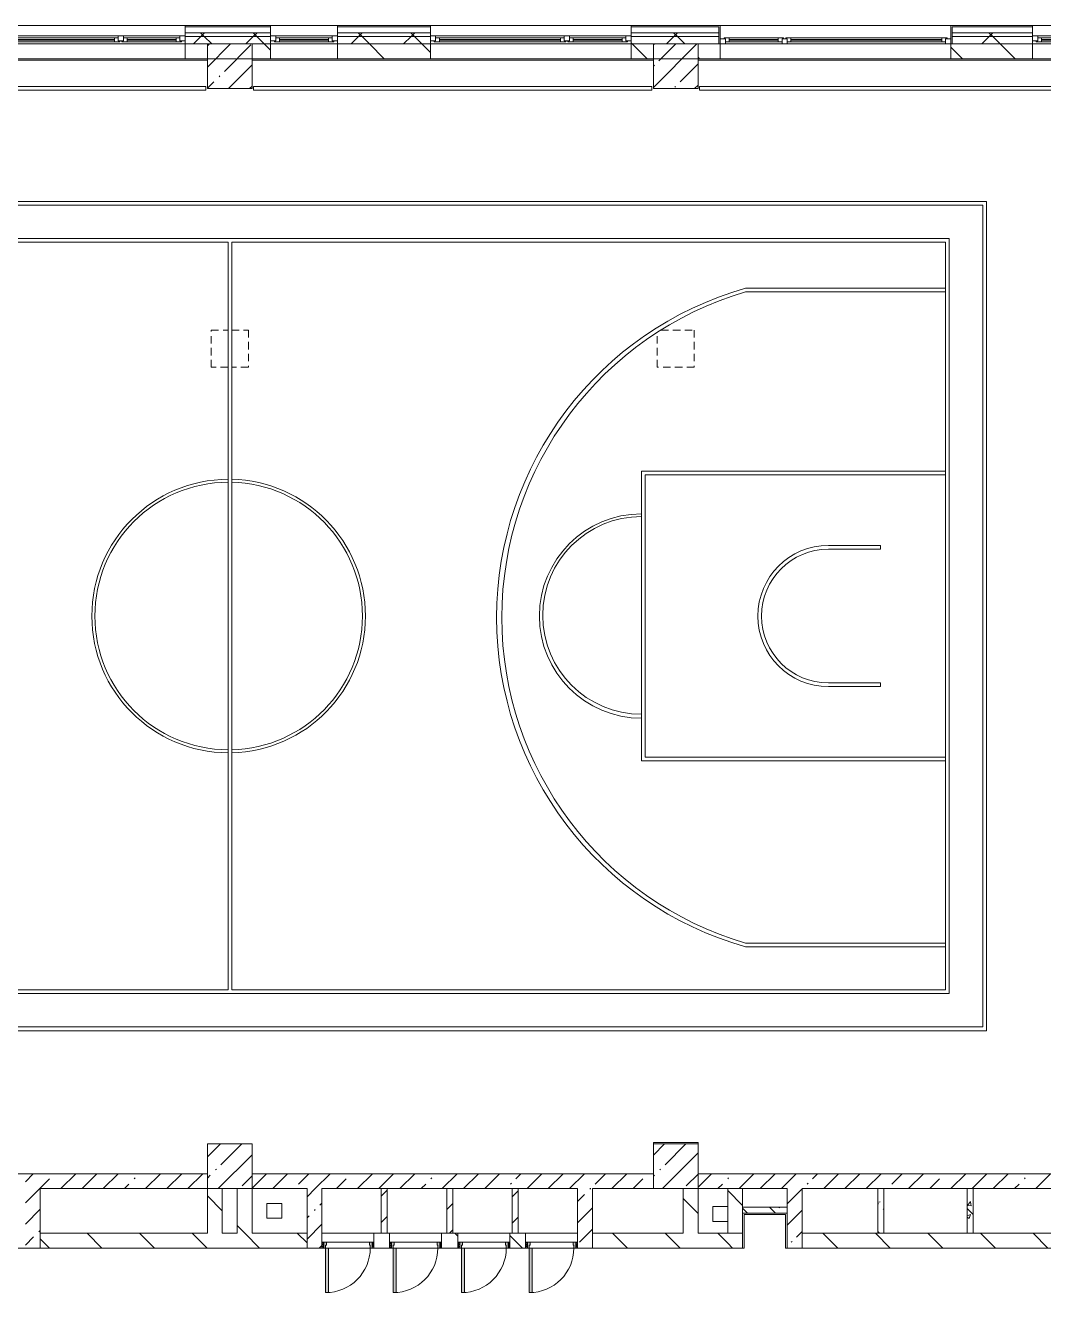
# Model space of a CAD drawing. Header units: millimetres. Extents: x 81566 to 292854, y -8553 to 29000.
# Drawn here: x 217554 to 231254, y 10300 to 27350 of the extents above; entities that cross this region are included whole.
import ezdxf

# ---------------------------------------------------------------- set-up
doc = ezdxf.new("R2010")
doc.units = ezdxf.units.MM
doc.linetypes.add('200_ШТРИХ__ш1_п0_6_', pattern=[160, 100, -60])
for name, color, linetype, lineweight in [('A-DETL-MBND-1', 7, '200_ШТРИХ__ш1_п0_6_', 9), ('A-GLAZ-3', 7, 'Continuous', 5), ('A-WALL', 7, 'Continuous', 9), ('A-WALL-4', 7, 'Continuous', 5), ('I-WALL-4', 7, 'Continuous', 5), ('S-COLS-1', 7, 'Continuous', 5)]:
    doc.layers.add(name, color=color, linetype=linetype, lineweight=lineweight)
for name, color, linetype, lineweight, true_color in [('A-DOOR-4', 7, 'Continuous', 5, 0xaaaaaa), ('A-DOOR-5', 7, 'Continuous', 5, 0xe2e2e2), ('A-DOOR-FRAM-4', 7, 'Continuous', 5, 0xe2e2e2), ('A-DOOR-FRAM-5', 7, 'Continuous', 5, 0xaaaaaa), ('A-FLOR-1', 7, 'Continuous', 5, 0xaaaaaa), ('I-WALL-5', 7, 'Continuous', 5, 0x787878)]:
    doc.layers.add(name, color=color, linetype=linetype, lineweight=lineweight, true_color=true_color)
pattern_1 = [(135, (165843.6, 0), (-353.5534, -353.5534), [])]
pattern_2 = [(45, (165843.6, 0), (-285.1231, 285.1231), []), (45, (166128.7, 0), (-285.1231, 285.1231), [504.031, -100.806, 16.764, -84.042])]
pattern_3 = [(45, (165843.6, 0), (-353.5534, 353.5534), []), (135, (165843.6, 0), (-353.5534, -353.5534), [])]
pattern_4 = [(135, (165843.6, 0), (-377.1708, -377.1708), [533.4, -88.9, 17.78, -88.9]), (135, (165843.6, 376.94), (-377.1708, -377.1708), []), (50, (165843.6, 0), (637.6445, -55.7866), [66.675, -733.425]), (355, (165843.6, 0), (-123.3494, 668.699), [53.34, -586.74]), (100.451, (165896.7, -4.65), (514.299, 612.908), [56.665, -623.315]), (46.184, (165843.6, 177.8), (948.776, -147.15), [100.012, -1100.137]), (96.636, (165922.65, 165.5), (830.909, 865.997), [84.998, -934.973]), (351.184, (165843.6, 177.8), (830.918, 865.988), [80.01, -880.11]), (21, (165932.5, 133.35), (530.6506, -357.9283), [66.675, -733.425]), (326, (165932.5, 133.35), (216.308, 644.6585), [53.34, -586.74]), (71.451, (165976.7, 103.5), (746.9596, 286.7243), [56.665, -623.315]), (37.5, (165843.58, 0), (10.8105, 295.9426), [16.764, -562.864, 16.764, -578.866, -588.962]), (37.5, (165843.58, 0), (10.8105, 295.9426), [-1175.258, 16.764, -572.198]), (7.5, (165843.58, 0), (233.8692, 350.6318), [16.764, -322.834, 16.764, -549.529, -224.472]), (7.5, (165843.58, 0), (233.8692, 350.6318), [-905.891, 16.764, -207.708]), (327.5, (165645.34, 0), (474.5678, -20.0513), [16.764, -205.486, 16.764, -676.656, -920.115]), (327.5, (165645.34, 0), (474.5678, -20.0513), [-915.67, 16.764, -903.351]), (317.5, (165556.44, 0), (518.4522, 88.9934), [16.764, -272.161, 16.764, -443.738, -653.415]), (317.5, (165556.44, 0), (518.4522, 88.9934), [-749.427, 16.764, -636.651])]
pattern_5 = [(45, (165843.58, 0), (-176.7767, 176.7767), [])]
pattern_6 = [(135, (1951.41, 164.685), (-14.14214, -14.14214), []), (225, (1951.41, 164.685), (14.14214, -14.14214), [])]
pattern_7 = [(45, (-171.384, 164.685), (-14.1421, 14.1421), []), (135, (-171.384, 164.685), (-14.1421, -14.1421), [])]

# ---------------------------------------------------------------- blocks, each defined once
blk = doc.blocks.new('BSC_Колонна _Прямоугольная - 600х600-23205375-2_2_3_птичка')
at = {"layer": 'S-COLS-1'}
h = blk.add_hatch(dxfattribs=at)
h.set_pattern_fill('FP_103', color=256, style=0, pattern_type=2)
h.set_pattern_definition([(45, (-54460, -12000), (-285.123, 285.123), []), (45, (-54174.88, -12000), (-285.123, 285.123), [504.031, -100.806, 16.764, -84.042])])
h.paths.add_polyline_path([(-192, -300), (300, -300), (300, 300), (-300, 298), (-300, -300)])
for p, q in [((300, 300), (-300, 300)), ((-300, 300), (-300, -300)), ((300, -300), (300, 300)), ((-300, -300), (300, -300))]:
    blk.add_line(p, q, dxfattribs=at)
blk = doc.blocks.new('BSC_Колонна _Прямоугольная - 600х600-V325-2_2_3_птичка')
at = {"layer": 'S-COLS-1'}
h = blk.add_hatch(dxfattribs=at)
h.set_pattern_fill('FP_116', color=256, style=0, pattern_type=2)
h.set_pattern_definition([(45, (-60460, -12000), (-285.1231, 285.1231), []), (45, (-60174.88, -12000), (-285.1231, 285.1231), [504.031, -100.806, 16.764, -84.042])])
h.paths.add_polyline_path([(300, -300), (300, 300), (-300, 300), (-300, -300), (208, -300)])
for p, q in [((300, 300), (-300, 300)), ((-300, 300), (-300, -300)), ((300, -300), (300, 300)), ((-300, -300), (300, -300))]:
    blk.add_line(p, q, dxfattribs=at)
blk = doc.blocks.new('120_Окно_СКБ_2Ст - 120_Окно_СКБ_2Ст 2700х2500 _мал створка справа_ 2-23206922-2_2_3_птичка')
at = {"layer": 'A-GLAZ-3'}
for p, q in [((-1350, -75), (-1350, -5)), ((-1350, -5), (-1280, -5)), ((1350, -5), (-1350, -5)), ((-1280, -75), (-1350, -75)), ((-1350, -75), (-1300, -75)), ((-1280, -75), (-1300, -75)), ((-1300, -75), (-1300, -85)), ((-1300, -85), (470, -85)), ((470, -85), (-1300, -85)), ((-1280, -5), (-1280, -75)), ((450, -35), (-1280, -35)), ((-1280, -35), (-1280, -75)), ((-1230, -85), (-1230, -35)), ((-1230, -55), (400, -55)), ((400, -65), (-1230, -65)), ((400, -85), (400, -35)), ((450, -75), (450, -5)), ((450, -5), (520, -5)), ((450, -75), (450, -35)), ((520, -75), (450, -75)), ((470, -75), (450, -75)), ((470, -75), (500, -75)), ((470, -85), (470, -75)), ((520, -75), (500, -75)), ((500, -75), (500, -85)), ((500, -85), (1300, -85)), ((1300, -85), (500, -85)), ((520, -5), (520, -75)), ((1280, -35), (520, -35)), ((520, -35), (520, -75)), ((570, -85), (570, -35)), ((570, -55), (1230, -55)), ((1230, -65), (570, -65)), ((1230, -85), (1230, -35)), ((1280, -75), (1280, -5)), ((1280, -5), (1350, -5)), ((1280, -75), (1280, -35)), ((1350, -75), (1280, -75)), ((1300, -75), (1280, -75)), ((1300, -75), (1350, -75)), ((1300, -85), (1300, -75)), ((1350, -5), (1350, -75))]:
    blk.add_line(p, q, dxfattribs=at)
blk = doc.blocks.new('120_Окно_СКБ_2Ст - 120_Окно_СКБ_2Ст 3100х2500 _мал_створка слева_ 2-19089248-2_2_3_птичка')
at = {"layer": 'A-GLAZ-3'}
for p, q in [((-1550, -75), (-1550, -5)), ((-1550, -5), (-1480, -5)), ((1550, -5), (-1550, -5)), ((-1480, -75), (-1550, -75)), ((-1550, -75), (-1500, -75)), ((-1480, -75), (-1500, -75)), ((-1500, -75), (-1500, -85)), ((-1500, -85), (670, -85)), ((670, -85), (-1500, -85)), ((-1480, -5), (-1480, -75)), ((650, -35), (-1480, -35)), ((-1480, -35), (-1480, -75)), ((-1430, -85), (-1430, -35)), ((-1430, -55), (600, -55)), ((600, -65), (-1430, -65)), ((600, -85), (600, -35)), ((650, -75), (650, -5)), ((650, -5), (720, -5)), ((650, -75), (650, -35)), ((720, -75), (650, -75)), ((670, -75), (650, -75)), ((670, -75), (700, -75)), ((670, -85), (670, -75)), ((720, -75), (700, -75)), ((700, -75), (700, -85)), ((700, -85), (1500, -85)), ((1500, -85), (700, -85)), ((720, -5), (720, -75)), ((1480, -35), (720, -35)), ((720, -35), (720, -75)), ((770, -85), (770, -35)), ((770, -55), (1430, -55)), ((1430, -65), (770, -65)), ((1430, -85), (1430, -35)), ((1480, -75), (1480, -5)), ((1480, -5), (1550, -5)), ((1480, -75), (1480, -35)), ((1550, -75), (1480, -75)), ((1500, -75), (1480, -75)), ((1500, -75), (1550, -75)), ((1500, -85), (1500, -75)), ((1550, -5), (1550, -75))]:
    blk.add_line(p, q, dxfattribs=at)
blk = doc.blocks.new('120_Окно_СКБ_2Ст - 120_Окно_СКБ_2Ст 3100х2500 _мал_створка слева_-22274797-2_2_3_птичка')
at = {"layer": 'A-GLAZ-3'}
for p, q in [((-1550, 45), (-1550, 115)), ((-1550, 115), (-1480, 115)), ((1550, 115), (-1550, 115)), ((-1480, 45), (-1550, 45)), ((-1550, 45), (-1500, 45)), ((-1480, 45), (-1500, 45)), ((-1500, 45), (-1500, 35)), ((-1500, 35), (670, 35)), ((670, 35), (-1500, 35)), ((-1480, 115), (-1480, 45)), ((650, 85), (-1480, 85)), ((-1480, 85), (-1480, 45)), ((-1430, 35), (-1430, 85)), ((-1430, 65), (600, 65)), ((600, 55), (-1430, 55)), ((600, 35), (600, 85)), ((650, 45), (650, 115)), ((650, 115), (720, 115)), ((650, 45), (650, 85)), ((720, 45), (650, 45)), ((670, 45), (650, 45)), ((670, 45), (700, 45)), ((670, 35), (670, 45)), ((720, 45), (700, 45)), ((700, 45), (700, 35)), ((700, 35), (1500, 35)), ((1500, 35), (700, 35)), ((720, 115), (720, 45)), ((1480, 85), (720, 85)), ((720, 85), (720, 45)), ((770, 35), (770, 85)), ((770, 65), (1430, 65)), ((1430, 55), (770, 55)), ((1430, 35), (1430, 85)), ((1480, 45), (1480, 115)), ((1480, 115), (1550, 115)), ((1480, 45), (1480, 85)), ((1550, 45), (1480, 45)), ((1500, 45), (1480, 45)), ((1500, 45), (1550, 45)), ((1500, 35), (1500, 45)), ((1550, 115), (1550, 45))]:
    blk.add_line(p, q, dxfattribs=at)
blk = doc.blocks.new('BSC_Колонна _Прямоугольная - 500х500-33455413-2_2_3_птичка')
at = {"layer": 'A-DETL-MBND-1'}
for p, q in [((-250, 250), (-23, 250)), ((-250, -250), (-250, 250)), ((27, 250), (250, 250)), ((250, 250), (250, -250)), ((-23, -250), (-250, -250)), ((250, -250), (27, -250))]:
    blk.add_line(p, q, dxfattribs=at)
blk = doc.blocks.new('120_Окно_СКБ_1Ст - 120_Окно_СКБ_1Ст 900х2500_h_-19906774-2_2_3_птичка')
at = {"layer": 'A-GLAZ-3'}
for p, q in [((-450, -75), (-450, -5)), ((-450, -5), (-380, -5)), ((450, -5), (-450, -5)), ((-380, -75), (-450, -75)), ((-450, -75), (-400, -75)), ((-380, -75), (-400, -75)), ((-400, -75), (-400, -85)), ((-400, -85), (400, -85)), ((400, -85), (-400, -85)), ((-380, -5), (-380, -75)), ((380, -35), (-380, -35)), ((-380, -35), (-380, -75)), ((-330, -85), (-330, -35)), ((-330, -55), (330, -55)), ((330, -65), (-330, -65)), ((330, -85), (330, -35)), ((380, -75), (380, -5)), ((380, -5), (450, -5)), ((380, -75), (380, -35)), ((450, -75), (380, -75)), ((400, -75), (380, -75)), ((400, -75), (450, -75)), ((400, -85), (400, -75)), ((450, -5), (450, -75))]:
    blk.add_line(p, q, dxfattribs=at)
blk = doc.blocks.new('110_Дверь_СКБ_1Ст - д-18 700x2100h_Технический шкаф ЭОМ и СС-V380-2_2_3_птичка')
at = {"layer": 'A-DOOR-4'}
h = blk.add_hatch(dxfattribs=at)
h.set_pattern_fill('FP_26', color=256, style=0, pattern_type=2)
h.set_pattern_definition(pattern_6)
h.paths.add_polyline_path([(362.5, 100), (337.5, 100), (337.5, 20), (362.5, 20), (362.5, 27.9)])
at = {"layer": 'A-DOOR-5'}
h = blk.add_hatch(color=256, dxfattribs=at)
h.paths.add_polyline_path([(337.5, 100), (312.5, 100), (312.5, 60), (302.5, 60), (302.5, 20), (337.5, 20), (337.5, 27.9)])
h.paths.add_polyline_path([(-312.5, 100), (-312.5, 20), (-277.5, 20), (-277.5, 60), (-287.5, 60), (-287.5, 100), (-297.5, 100)])
at = {"layer": 'A-DOOR-FRAM-4'}
blk.add_hatch(color=256, dxfattribs=at).paths.add_polyline_path([(272.5, 700), (272.5, 100), (312.5, 100), (312.5, 700)])
at = {"layer": 'A-DOOR-FRAM-5'}
h = blk.add_hatch(dxfattribs=at)
h.set_pattern_fill('FP_27', color=256, style=0, pattern_type=2)
h.set_pattern_definition(pattern_7)
h.paths.add_polyline_path([(-312.5, 100), (-337.5, 100), (-337.5, 20), (-312.5, 20), (-312.5, 27.9)])
at = {"layer": 'A-DOOR-4'}
for p, q in [((312.5, 700), (272.5, 700)), ((272.5, 700), (272.5, 100)), ((312.5, 100), (312.5, 700)), ((272.5, 100), (312.5, 100))]:
    blk.add_line(p, q, dxfattribs=at)
blk.add_arc((312.5, 100), 600, 90, 180, dxfattribs=at)
at = {"layer": 'A-DOOR-FRAM-5'}
for p, q in [((-312.5, 100), (-337.5, 100)), ((-337.5, 100), (-337.5, 20)), ((-337.5, 20), (-312.5, 20)), ((-287.5, 100), (-312.5, 100)), ((-312.5, 100), (-312.5, 20)), ((-312.5, 20), (-312.5, 100)), ((-312.5, 20), (-277.5, 20)), ((-287.5, 60), (-287.5, 100)), ((-287.5, 100), (272.5, 100)), ((-277.5, 60), (-287.5, 60)), ((-277.5, 20), (-277.5, 60)), ((302.5, 20), (-277.5, 20)), ((312.5, 60), (302.5, 60)), ((302.5, 60), (302.5, 20)), ((302.5, 20), (337.5, 20)), ((312.5, 100), (312.5, 60)), ((337.5, 100), (312.5, 100)), ((337.5, 20), (337.5, 100)), ((362.5, 100), (337.5, 100)), ((337.5, 100), (337.5, 20)), ((337.5, 20), (362.5, 20)), ((362.5, 20), (362.5, 100))]:
    blk.add_line(p, q, dxfattribs=at)
blk = doc.blocks.new('110_Дверь_СКБ_1Ст - д-18 700x2100h_Технический шкаф ЭОМ и СС-V381-2_2_3_птичка')
at = {"layer": 'A-DOOR-4'}
h = blk.add_hatch(dxfattribs=at)
h.set_pattern_fill('FP_26', color=256, style=0, pattern_type=2)
h.set_pattern_definition(pattern_6)
h.paths.add_polyline_path([(337.5, 100), (337.5, 20), (362.5, 20), (362.5, 100)])
at = {"layer": 'A-DOOR-5'}
h = blk.add_hatch(color=256, dxfattribs=at)
h.paths.add_polyline_path([(-297.5, 100), (-312.5, 100), (-312.5, 20), (-277.5, 20), (-277.5, 60), (-287.5, 60), (-287.5, 100)])
h.paths.add_polyline_path([(337.5, 100), (312.5, 100), (312.5, 60), (302.5, 60), (302.5, 20), (337.5, 20), (337.5, 27.9)])
at = {"layer": 'A-DOOR-FRAM-4'}
blk.add_hatch(color=256, dxfattribs=at).paths.add_polyline_path([(280.9, 700), (272.5, 700), (272.5, 100), (312.5, 100), (312.5, 700)])
at = {"layer": 'A-DOOR-FRAM-5'}
h = blk.add_hatch(dxfattribs=at)
h.set_pattern_fill('FP_27', color=256, style=0, pattern_type=2)
h.set_pattern_definition(pattern_7)
h.paths.add_polyline_path([(-337.5, 100), (-337.5, 20), (-312.5, 20), (-312.5, 100)])
at = {"layer": 'A-DOOR-4'}
for p, q in [((312.5, 700), (272.5, 700)), ((272.5, 700), (272.5, 100)), ((312.5, 100), (312.5, 700)), ((272.5, 100), (312.5, 100))]:
    blk.add_line(p, q, dxfattribs=at)
blk.add_arc((312.5, 100), 600, 90, 180, dxfattribs=at)
at = {"layer": 'A-DOOR-FRAM-5'}
for p, q in [((-312.5, 100), (-337.5, 100)), ((-337.5, 100), (-337.5, 20)), ((-337.5, 20), (-312.5, 20)), ((-287.5, 100), (-312.5, 100)), ((-312.5, 100), (-312.5, 20)), ((-312.5, 20), (-312.5, 100)), ((-312.5, 20), (-277.5, 20)), ((-287.5, 60), (-287.5, 100)), ((-287.5, 100), (272.5, 100)), ((-277.5, 60), (-287.5, 60)), ((-277.5, 20), (-277.5, 60)), ((302.5, 20), (-277.5, 20)), ((312.5, 60), (302.5, 60)), ((302.5, 60), (302.5, 20)), ((302.5, 20), (337.5, 20)), ((312.5, 100), (312.5, 60)), ((337.5, 100), (312.5, 100)), ((337.5, 20), (337.5, 100)), ((362.5, 100), (337.5, 100)), ((337.5, 100), (337.5, 20)), ((337.5, 20), (362.5, 20)), ((362.5, 20), (362.5, 100))]:
    blk.add_line(p, q, dxfattribs=at)
blk = doc.blocks.new('BSC_Колонна _Прямоугольная - 500х500-V392-2_2_3_птичка')
at = {"layer": 'A-DETL-MBND-1'}
for p, q in [((-250, -250), (-250, 216)), ((-198, 250), (250, 250)), ((250, 250), (250, -250)), ((250, -250), (-250, -250))]:
    blk.add_line(p, q, dxfattribs=at)

msp = doc.modelspace()

# ---------------------------------------------------------------- hatches: boundary and pattern name
at = {"layer": 'A-WALL-4'}
h = msp.add_hatch(dxfattribs=at)
h.set_pattern_fill('FP_101', color=256, style=0, pattern_type=2)
h.set_pattern_definition(pattern_3)
h.paths.add_polyline_path([(242183.6, 27200), (243693.6, 27200), (243693.6, 27250), (242183.6, 27250), (242183.6, 27210)])
h.paths.add_polyline_path([(250543.6, 27200), (250703.6, 27200), (250703.6, 27250), (246193.6, 27250), (246193.6, 27200), (250091.4, 27200)])
h.paths.add_polyline_path([(233683.4, 27200), (233803.6, 27200), (233803.6, 27250), (232003.6, 27250), (232003.6, 27200), (232771.8, 27200)])
h.paths.add_polyline_path([(230308.4, 27200), (231103.6, 27200), (231103.6, 27250), (230023.6, 27250), (230023.6, 27200), (230037.2, 27200)])
h.paths.add_polyline_path([(234703.6, 27200), (240083.6, 27200), (240083.6, 27250), (234703.6, 27250)])
h.paths.add_polyline_path([(216603.8, 27200), (216603.8, 27250), (215503.9, 27250), (215503.9, 27200), (216363.8, 27200)])
h.paths.add_polyline_path([(226598.8, 27200), (226883.6, 27200), (226883.6, 27250), (225703.6, 27250), (225703.6, 27200), (226390.9, 27200)])
h.paths.add_polyline_path([(219703.8, 27200), (220853.5, 27200), (220853.5, 27250), (219703.8, 27250), (219703.8, 27210)])
h.paths.add_polyline_path([(222848.6, 27200), (223003.6, 27200), (223003.6, 27250), (221753.5, 27250), (221753.5, 27200), (222744.7, 27200)])
h.paths.add_polyline_path([(214603.9, 27200), (214603.6, 27250), (213350.6, 27250), (213350.6, 27200), (214603.6, 27200)])
h.paths.add_polyline_path([(207903.6, 27200), (210250.6, 27200), (210250.6, 27250), (207853.6, 27250), (207853.6, 27200)])
h = msp.add_hatch(dxfattribs=at)
h.set_pattern_fill('FP_101', color=256, style=0, pattern_type=2)
h.set_pattern_definition(pattern_3)
h.paths.add_polyline_path([(207903.6, 27100), (210250.6, 27100), (210250.6, 27200), (207903.6, 27200)])
h.paths.add_polyline_path([(221753.5, 27100), (223003.6, 27100), (223003.6, 27200), (221753.5, 27200)])
h.paths.add_polyline_path([(250543.6, 27100), (250703.6, 27100), (250703.6, 27200), (246193.6, 27200), (246193.6, 27100), (250091.4, 27100)])
h.paths.add_polyline_path([(220010, 27100), (220853.5, 27100), (220853.5, 27200), (219703.8, 27200), (219703.8, 27100), (220003.6, 27100)])
h.paths.add_polyline_path([(225703.6, 27100), (226883.6, 27100), (226883.6, 27200), (225703.6, 27200), (225703.6, 27140)])
h.paths.add_polyline_path([(243093.6, 27100), (243693.6, 27100), (243693.6, 27200), (242183.6, 27200), (242183.6, 27100), (242799, 27100)])
h.paths.add_polyline_path([(216363.8, 27100), (216603.8, 27100), (216603.8, 27200), (215503.9, 27200), (215503.9, 27100), (216208.4, 27100)])
h.paths.add_polyline_path([(239152.8, 27100), (240083.6, 27100), (240083.6, 27200), (234703.6, 27200), (234703.6, 27100), (236653.6, 27100)])
h.paths.add_polyline_path([(213350.6, 27100), (214603.9, 27100), (214603.6, 27200), (213350.6, 27200), (213350.6, 27140)])
h.paths.add_polyline_path([(233683.4, 27100), (233803.6, 27100), (233803.6, 27200), (232003.6, 27200), (232003.6, 27100), (232771.8, 27100)])
h.paths.add_polyline_path([(230023.6, 27100), (231103.6, 27100), (231103.6, 27200), (230023.6, 27200), (230023.6, 27170)])
at = {"layer": 'I-WALL-4'}
h = msp.add_hatch(dxfattribs=at)
h.set_pattern_fill('FP_99', color=256, style=0, pattern_type=2)
h.set_pattern_definition(pattern_1)
h.paths.add_polyline_path([(216603.8, 26900), (216603.8, 27100), (216208.4, 27100), (216208.4, 26900)])
h.paths.add_polyline_path([(220853.5, 26900), (220853.5, 27100), (220603.6, 27100), (220603.6, 26900), (220826.8, 26900)])
h.paths.add_polyline_path([(220003.6, 26900), (220003.6, 27100), (219703.8, 27100), (219703.8, 26900)])
h.paths.add_polyline_path([(223003.6, 26900), (223003.6, 27100), (221753.5, 27100), (221753.5, 26900), (222848.6, 26900)])
h.paths.add_polyline_path([(225703.6, 26900), (226003.6, 26900), (226003.6, 27100), (225703.6, 27100), (225703.6, 26900.9)])
h.paths.add_polyline_path([(226603.6, 26900), (226903.6, 26900), (226903.6, 27100), (226603.6, 27100), (226603.6, 26948.7)])
h.paths.add_polyline_path([(230037.2, 26900), (231103.6, 26900), (231103.6, 27100), (230003.6, 27100), (230003.6, 26900)])
h.paths.add_polyline_path([(249944.3, 26900), (250043.6, 26900), (250043.6, 27100), (246993.6, 27100), (246993.6, 26900), (249916.1, 26900)])
h.paths.add_polyline_path([(232603.6, 26900), (233803.6, 26900), (233803.6, 27100), (232603.6, 27100), (232603.6, 26948.7)])
h.paths.add_polyline_path([(246493.6, 26900), (246493.6, 27100), (246193.6, 27100), (246193.6, 26900), (246445.2, 26900)])
h.paths.add_polyline_path([(235506.5, 26900), (236153.6, 26900), (236153.6, 27100), (234703.6, 27100), (234703.6, 26900)])
h.paths.add_polyline_path([(236653.6, 26900), (239383.6, 26900), (239383.6, 27100), (236653.6, 27100), (236653.6, 26948.7)])
h.paths.add_polyline_path([(239883.6, 26900), (240083.6, 26900), (240083.6, 27100), (239883.6, 27100), (239883.6, 26948.7)])
h.paths.add_polyline_path([(243433.6, 26900), (243693.6, 26900), (243693.6, 27100), (243093.6, 27100), (243093.6, 26900)])
h.paths.add_polyline_path([(242183.6, 26900), (242593.6, 26900), (242593.6, 27100), (242183.6, 27100), (242183.6, 26938.3)])
h = msp.add_hatch(dxfattribs=at)
h.set_pattern_fill('FP_99', color=256, style=0, pattern_type=2)
h.set_pattern_definition(pattern_1)
h.paths.add_polyline_path([(213304.3, 11700), (214003.6, 11700), (214003.6, 11900), (212529.3, 11900), (212529.3, 11700), (213104.3, 11700)])
h.paths.add_polyline_path([(209982.9, 11700), (211079.3, 11700), (211079.3, 11900), (208603.6, 11900), (208603.6, 11700)])
h.paths.add_polyline_path([(217275.4, 11700), (217553.6, 11700), (217553.6, 11900), (214603.6, 11900), (214603.6, 11700), (215452.2, 11700)])
h = msp.add_hatch(dxfattribs=at)
h.set_pattern_fill('FP_97', color=256, style=0, pattern_type=2)
h.set_pattern_definition(pattern_2)
h.paths.add_polyline_path([(217553.6, 10900), (217753.6, 10900), (217753.6, 11900), (217553.6, 11900), (217553.6, 11100)])
h = msp.add_hatch(dxfattribs=at)
h.set_pattern_fill('FP_97', color=256, style=0, pattern_type=2)
h.set_pattern_definition(pattern_2)
h.paths.add_polyline_path([(219098.5, 11700), (220003.6, 11700), (220003.6, 11900), (217753.6, 11900), (217753.6, 11700), (218186.9, 11700)])
h = msp.add_hatch(dxfattribs=at)
h.set_pattern_fill('FP_97', color=256, style=0, pattern_type=2)
h.set_pattern_definition(pattern_2)
h.paths.add_polyline_path([(226803.6, 11700), (232003.6, 11700), (232003.6, 11900), (226603.6, 11900), (226603.6, 11700), (226741.3, 11700)])
h.paths.add_polyline_path([(220603.6, 11700), (226003.6, 11700), (226003.6, 11900), (220603.6, 11900)])
h = msp.add_hatch(dxfattribs=at)
h.set_pattern_fill('FP_99', color=256, style=0, pattern_type=2)
h.set_pattern_definition(pattern_1)
h.paths.add_polyline_path([(220203.6, 11100), (220203.6, 11700), (220003.6, 11700), (220003.6, 11100)])
h = msp.add_hatch(dxfattribs=at)
h.set_pattern_fill('FP_99', color=256, style=0, pattern_type=2)
h.set_pattern_definition(pattern_1)
h.paths.add_polyline_path([(220519.5, 11100), (220603.6, 11100), (220603.6, 11700), (220403.6, 11700), (220403.6, 11100)])
h = msp.add_hatch(dxfattribs=at)
h.set_pattern_fill('FP_97', color=256, style=0, pattern_type=2)
h.set_pattern_definition(pattern_2)
h.paths.add_polyline_path([(221496.2, 10900), (221543.6, 10900), (221543.6, 11700), (221343.6, 11700), (221343.6, 10900), (221369.7, 10900)])
h = msp.add_hatch(dxfattribs=at)
h.set_pattern_fill('FP_102', color=256, style=0, pattern_type=2)
h.set_pattern_definition(pattern_5)
h.paths.add_polyline_path([(222342.8, 11100), (222422.8, 11100), (222422.8, 11700), (222342.8, 11700), (222342.8, 11290.1)])
h = msp.add_hatch(dxfattribs=at)
h.set_pattern_fill('FP_102', color=256, style=0, pattern_type=2)
h.set_pattern_definition(pattern_5)
h.paths.add_polyline_path([(223222.8, 11100), (223302.8, 11100), (223302.8, 11700), (223222.8, 11700), (223222.8, 11283.5)])
h = msp.add_hatch(dxfattribs=at)
h.set_pattern_fill('FP_102', color=256, style=0, pattern_type=2)
h.set_pattern_definition(pattern_5)
h.paths.add_polyline_path([(224112, 11100), (224182.8, 11100), (224182.8, 11700), (224102.8, 11700), (224102.8, 11100)])
h = msp.add_hatch(dxfattribs=at)
h.set_pattern_fill('FP_97', color=256, style=0, pattern_type=2)
h.set_pattern_definition(pattern_2)
h.paths.add_polyline_path([(225183.6, 10900), (225183.6, 11700), (224983.6, 11700), (224983.6, 10900)])
h = msp.add_hatch(dxfattribs=at)
h.set_pattern_fill('FP_99', color=256, style=0, pattern_type=2)
h.set_pattern_definition(pattern_1)
h.paths.add_polyline_path([(226603.6, 11100), (226603.6, 11700), (226403.6, 11700), (226403.6, 11100)])
h = msp.add_hatch(dxfattribs=at)
h.set_pattern_fill('FP_99', color=256, style=0, pattern_type=2)
h.set_pattern_definition(pattern_1)
h.paths.add_polyline_path([(227063.4, 11100), (227203.6, 11100), (227203.6, 11700), (227003.6, 11700), (227003.6, 11100)])
h = msp.add_hatch(dxfattribs=at)
h.set_pattern_fill('FP_97', color=256, style=0, pattern_type=2)
h.set_pattern_definition(pattern_2)
h.paths.add_polyline_path([(228003.6, 10900), (228003.6, 11700), (227803.6, 11700), (227803.6, 10900)])
h = msp.add_hatch(dxfattribs=at)
h.set_pattern_fill('FP_99', color=256, style=0, pattern_type=2)
h.set_pattern_definition(pattern_1)
h.paths.add_polyline_path([(227003.6, 10900), (227003.6, 11100), (225183.6, 11100), (225183.6, 10900), (226946, 10900)])
h.paths.add_polyline_path([(224073.6, 10900), (224283.6, 10900), (224283.6, 11100), (224073.6, 11100), (224073.6, 10972.1)])
h.paths.add_polyline_path([(223373.6, 10900), (223373.6, 11100), (223153.6, 11100), (223153.6, 10900)])
h.paths.add_polyline_path([(221343.6, 10900), (221343.6, 11100), (217753.6, 11100), (217753.6, 10900), (221176.8, 10900)])
h.paths.add_polyline_path([(217553.6, 10900), (217553.6, 11100), (213104.3, 11100), (213104.3, 10900), (217275.4, 10900)])
h.paths.add_polyline_path([(222243.6, 10900), (222453.6, 10900), (222453.6, 11100), (222243.6, 11100), (222243.6, 10972.1)])
h = msp.add_hatch(dxfattribs=at)
h.set_pattern_fill('FP_99', color=256, style=0, pattern_type=2)
h.set_pattern_definition(pattern_1)
h.paths.add_polyline_path([(227203.6, 10900), (227203.6, 11100), (227003.6, 11100), (227003.6, 10900), (227139.6, 10900)])
h = msp.add_hatch(dxfattribs=at)
h.set_pattern_fill('FP_99', color=256, style=0, pattern_type=2)
h.set_pattern_definition(pattern_1)
h.paths.add_polyline_path([(232003.6, 10900), (232403.6, 10900), (232403.6, 11100), (228003.6, 11100), (228003.6, 10900), (231860.3, 10900)])
at = {"layer": 'I-WALL-5'}
h = msp.add_hatch(dxfattribs=at)
h.set_pattern_fill('FP_105', color=256, style=0, pattern_type=2)
h.set_pattern_definition(pattern_4)
h.paths.add_polyline_path([(229103.6, 11100), (229103.6, 11700), (229023.6, 11700), (229023.6, 11100)])
h = msp.add_hatch(dxfattribs=at)
h.set_pattern_fill('FP_105', color=256, style=0, pattern_type=2)
h.set_pattern_definition(pattern_4)
h.paths.add_polyline_path([(230303.6, 11100), (230303.6, 11700), (230223.6, 11700), (230223.6, 11100)])
h = msp.add_hatch(dxfattribs=at)
h.set_pattern_fill('FP_105', color=256, style=0, pattern_type=2)
h.set_pattern_definition(pattern_4)
h.paths.add_polyline_path([(227803.6, 11370), (227803.6, 11450), (227203.6, 11450), (227203.6, 11370), (227782.6, 11370)])
at = {"layer": 'S-COLS-1'}
h = msp.add_hatch(dxfattribs=at)
h.set_pattern_fill('FP_97', color=256, style=0, pattern_type=2)
h.set_pattern_definition(pattern_2)
h.paths.add_polyline_path([(220003.6, 26500), (220603.6, 26500), (220603.6, 27100), (220003.6, 27100), (220003.6, 26880)])
h = msp.add_hatch(dxfattribs=at)
h.set_pattern_fill('FP_97', color=256, style=0, pattern_type=2)
h.set_pattern_definition(pattern_2)
h.paths.add_polyline_path([(226603.6, 26500), (226603.6, 27100), (226003.6, 27100), (226003.6, 26500), (226390.9, 26500)])

# ---------------------------------------------------------------- linework, layer by layer
at = {"layer": 'A-FLOR-1'}
for p, q in [((230483.6, 24981.3), (210127.2, 24981.3)), ((210177.2, 24931.3), (230433.6, 24931.3)), ((230433.6, 24931.3), (230433.6, 13874.4)), ((230483.6, 13824.4), (230483.6, 24981.3)), ((229983.6, 24481.3), (210627.2, 24481.3)), ((210677.2, 24431.3), (220280.4, 24431.3)), ((220280.4, 24431.3), (220280.4, 14374.4)), ((220330.4, 14374.4), (220330.4, 24431.3)), ((220330.4, 24431.3), (229933.6, 24431.3)), ((229933.6, 24431.3), (229933.6, 14374.4)), ((229983.6, 14324.4), (229983.6, 24481.3)), ((229933.6, 23812.8), (227243.9, 23812.8)), ((227243.9, 23762.8), (229933.6, 23762.8)), ((225843.9, 21352.8), (225843.9, 17452.8)), ((229933.6, 21352.8), (225843.9, 21352.8)), ((225893.9, 17502.8), (225893.9, 21302.8)), ((225893.9, 21302.8), (229933.6, 21302.8)), ((229058.6, 20352.8), (228358.6, 20352.8)), ((228358.6, 20302.8), (229058.6, 20302.8)), ((229058.6, 20302.8), (229058.6, 20352.8)), ((229058.6, 18502.8), (228358.6, 18502.8)), ((228358.6, 18452.8), (229058.6, 18452.8)), ((229058.6, 18452.8), (229058.6, 18502.8)), ((225843.9, 17452.8), (229933.6, 17452.8)), ((229933.6, 17502.8), (225893.9, 17502.8)), ((229933.6, 15002.8), (227243.9, 15002.8)), ((227243.9, 14952.8), (229933.6, 14952.8)), ((210627.2, 14324.4), (229983.6, 14324.4)), ((220280.4, 14374.4), (210677.2, 14374.4)), ((229933.6, 14374.4), (220330.4, 14374.4)), ((210127.2, 13824.4), (230483.6, 13824.4)), ((230433.6, 13874.4), (210177.2, 13874.4)), ((226003.6, 12300), (226003.6, 12320)), ((226003.6, 12320), (226603.6, 12320)), ((226603.6, 12320), (226603.6, 12300)), ((220803.6, 11500), (221003.6, 11500)), ((220803.6, 11300), (220803.6, 11500)), ((221003.6, 11500), (221003.6, 11300)), ((226803.6, 11457), (227003.6, 11457)), ((226803.6, 11257), (226803.6, 11457)), ((221003.6, 11300), (220803.6, 11300)), ((227003.6, 11257), (226803.6, 11257)), ((227782.6, 11350), (227223.6, 11350)), ((227223.6, 11350), (227223.6, 10900)), ((227782.6, 10900), (227782.6, 11350)), ((227223.6, 10900), (227203.6, 10900)), ((227803.6, 10900), (227782.6, 10900))]:
    msp.add_line(p, q, dxfattribs=at)
for centre, radius, start, end in [((228498.6, 19382.8), 4604.2, 105.81331, 254.18669), ((228528.1, 19382.8), 4564.4, 106.34112, 253.65888), ((220288.7, 19403.3), 1840, 90.26005, 180), ((220288.7, 19403.3), 1800, 90.26583, 180), ((220288.7, 19403.3), 1840, 0, 88.70133), ((220288.7, 19403.3), 1800, 0, 88.67247), ((225843.9, 19402.8), 1375, 90, 270), ((225843.9, 19411.7), 1330, 90, 270), ((228358.6, 19402.8), 950, 90, 270), ((228358.6, 19402.8), 900, 90, 270), ((220288.7, 19403.3), 1840, 180, 269.73995), ((220288.7, 19403.3), 1800, 180, 269.73417), ((220288.7, 19403.3), 1800, 271.32753, 360), ((220288.7, 19403.3), 1840, 271.29867, 360)]:
    msp.add_arc(centre, radius, start, end, dxfattribs=at)
at = {"layer": 'A-WALL'}
for p, q in [((220853.5, 27330), (219703.8, 27330)), ((223003.6, 27330), (221753.5, 27330)), ((226883.6, 27330), (225703.6, 27330)), ((226883.6, 27100), (226883.6, 27330)), ((230023.6, 27330), (230023.6, 27100)), ((231103.6, 27330), (230023.6, 27330)), ((220853.5, 27250), (219703.8, 27250)), ((220853.5, 27200), (219703.8, 27200)), ((223003.6, 27250), (221753.5, 27250)), ((223003.6, 27200), (221753.5, 27200)), ((226883.6, 27250), (225703.6, 27250)), ((226883.6, 27200), (225703.6, 27200)), ((231103.6, 27250), (230023.6, 27250)), ((231103.6, 27200), (230023.6, 27200)), ((220853.5, 27100), (219703.8, 27100)), ((223003.6, 27100), (221753.5, 27100)), ((226903.6, 27100), (225703.6, 27100)), ((231103.6, 27100), (230003.6, 27100)), ((222422.8, 11700), (222342.8, 11700)), ((223302.8, 11700), (223222.8, 11700)), ((224182.8, 11700), (224102.8, 11700)), ((227203.6, 11700), (227003.6, 11700)), ((229103.6, 11700), (229023.6, 11700)), ((230303.6, 11700), (230223.6, 11700)), ((227203.6, 11370), (227203.6, 11450)), ((227803.6, 11370), (227803.6, 11450)), ((217753.6, 10900), (217753.6, 11100)), ((221343.6, 10900), (221343.6, 11100)), ((222342.8, 11100), (222422.8, 11100)), ((223222.8, 11100), (223302.8, 11100)), ((224102.8, 11100), (224182.8, 11100)), ((225183.6, 10900), (225183.6, 11100)), ((228003.6, 10900), (228003.6, 11100)), ((229023.6, 11100), (229103.6, 11100)), ((230223.6, 11100), (230303.6, 11100))]:
    msp.add_line(p, q, dxfattribs=at)
at = {"layer": 'A-WALL-4'}
for p, q in [((207753.6, 27350), (221753.5, 27350)), ((219703.8, 27350), (219703.8, 27100)), ((220853.5, 27100), (220853.5, 27350)), ((221753.5, 27350), (221753.5, 27100)), ((259153.6, 27350), (221753.5, 27350)), ((223003.6, 27100), (223003.6, 27350)), ((225703.6, 27350), (225703.6, 27100)), ((226903.6, 27100), (226903.6, 27350)), ((230003.6, 27350), (230003.6, 27100)), ((231103.6, 27100), (231103.6, 27350))]:
    msp.add_line(p, q, dxfattribs=at)
at = {"layer": 'I-WALL-4'}
for p, q in [((216603.8, 27100), (219703.8, 27100)), ((219703.8, 27100), (219703.8, 26900)), ((220853.5, 26900), (220853.5, 27100)), ((220853.5, 27100), (221753.5, 27100)), ((221753.5, 27100), (221753.5, 26900)), ((223003.6, 26900), (223003.6, 27100)), ((223003.6, 27100), (225703.6, 27100)), ((225703.6, 27100), (225703.6, 26900)), ((226903.6, 26900), (226903.6, 27100)), ((226903.6, 27100), (230003.6, 27100)), ((230003.6, 27100), (230003.6, 26900)), ((231103.6, 26900), (231103.6, 27100)), ((231103.6, 27100), (231983.6, 27100)), ((220003.6, 26880), (214603.6, 26880)), ((232003.6, 26900), (216208.4, 26900)), ((226003.6, 26880), (220603.6, 26880)), ((231983.6, 26880), (226603.6, 26880)), ((214624.9, 26529), (219982.6, 26529)), ((219982.6, 26479), (214624.9, 26479)), ((219982.6, 26479), (219982.6, 26529)), ((220623.6, 26529), (225983.6, 26529)), ((220623.6, 26529), (220623.6, 26479)), ((225983.6, 26479), (220623.6, 26479)), ((225983.6, 26479), (225983.6, 26529)), ((226624.6, 26529), (232003.6, 26529)), ((226624.6, 26529), (226624.6, 26479)), ((232004.1, 26479), (226624.6, 26479)), ((220003.6, 11900), (214603.6, 11900)), ((226003.6, 11900), (220603.6, 11900)), ((232003.6, 11900), (226603.6, 11900)), ((217753.6, 11100), (217753.6, 11700)), ((217753.6, 11700), (220003.6, 11700)), ((220003.6, 11700), (220003.6, 11100)), ((220203.6, 11100), (220203.6, 11700)), ((220403.6, 11700), (220403.6, 11100)), ((220603.6, 11100), (220603.6, 11700)), ((220603.6, 11700), (221343.6, 11700)), ((221343.6, 11700), (221343.6, 11100)), ((221543.6, 10980), (221543.6, 11700)), ((221543.6, 11700), (222342.8, 11700)), ((222342.8, 11700), (222342.8, 11100)), ((222422.8, 11100), (222422.8, 11700)), ((222422.8, 11700), (223222.8, 11700)), ((223222.8, 11700), (223222.8, 11100)), ((223302.8, 11100), (223302.8, 11700)), ((223302.8, 11700), (224102.8, 11700)), ((224102.8, 11700), (224102.8, 11100)), ((224182.8, 11100), (224182.8, 11700)), ((224182.8, 11700), (224983.6, 11700)), ((224983.6, 11700), (224983.6, 10980)), ((225183.6, 11100), (225183.6, 11700)), ((225183.6, 11700), (226003.6, 11700)), ((226403.6, 11700), (226403.6, 11100)), ((226603.6, 11100), (226603.6, 11700)), ((226603.6, 11700), (227003.6, 11700)), ((227003.6, 11700), (227003.6, 11100)), ((227203.6, 11450), (227203.6, 11700)), ((227203.6, 11700), (227803.6, 11700)), ((227803.6, 11700), (227803.6, 11450)), ((228003.6, 11100), (228003.6, 11700)), ((228003.6, 11700), (229023.6, 11700)), ((229023.6, 11700), (229023.6, 11100)), ((229103.6, 11100), (229103.6, 11700)), ((229103.6, 11700), (230223.6, 11700)), ((230223.6, 11700), (230223.6, 11100)), ((230303.6, 11100), (230303.6, 11700)), ((230303.6, 11700), (232003.6, 11700)), ((227803.6, 11450), (227203.6, 11450)), ((227203.6, 10900), (227203.6, 11370)), ((227203.6, 11370), (227803.6, 11370)), ((227803.6, 11370), (227803.6, 10900)), ((220003.6, 11100), (217753.6, 11100)), ((220403.6, 11100), (220203.6, 11100)), ((221343.6, 11100), (220603.6, 11100)), ((221543.6, 11100), (222342.8, 11100)), ((222243.6, 11100), (222243.6, 10980)), ((222422.8, 11100), (223222.8, 11100)), ((222453.6, 10980), (222453.6, 11100)), ((223153.6, 11100), (223153.6, 10980)), ((223302.8, 11100), (224102.8, 11100)), ((223373.6, 10980), (223373.6, 11100)), ((224073.6, 11100), (224073.6, 10980)), ((224182.8, 11100), (224983.6, 11100)), ((224283.6, 10980), (224283.6, 11100)), ((226403.6, 11100), (225183.6, 11100)), ((227203.6, 11100), (226603.6, 11100)), ((229023.6, 11100), (228003.6, 11100)), ((230223.6, 11100), (229103.6, 11100)), ((232403.6, 11100), (230303.6, 11100)), ((213104.3, 10900), (221543.6, 10900)), ((222243.6, 10900), (222453.6, 10900)), ((223153.6, 10900), (223373.6, 10900)), ((224073.6, 10900), (224283.6, 10900)), ((224983.6, 10900), (227203.6, 10900)), ((227803.6, 10900), (232603.6, 10900))]:
    msp.add_line(p, q, dxfattribs=at)
at = {"layer": 'S-COLS-1'}
for p, q in [((220603.6, 27100), (220003.6, 27100)), ((220003.6, 27100), (220003.6, 26500)), ((220603.6, 26500), (220603.6, 27100)), ((226603.6, 27100), (226003.6, 27100)), ((226003.6, 27100), (226003.6, 26500)), ((226603.6, 26500), (226603.6, 27100)), ((220003.6, 26500), (220603.6, 26500)), ((226003.6, 26500), (226603.6, 26500))]:
    msp.add_line(p, q, dxfattribs=at)

# ---------------------------------------------------------------- block references
at = {"layer": 'A-DETL-MBND-1'}
for name, p in [('BSC_Колонна _Прямоугольная - 500х500-33455413-2_2_3_птичка', (220303.6, 23000)), ('BSC_Колонна _Прямоугольная - 500х500-V392-2_2_3_птичка', (226303.6, 23000))]:
    msp.add_blockref(name, p, dxfattribs=at)
at = {"layer": 'A-DOOR-4', "rotation": 180}
for name, p in [('110_Дверь_СКБ_1Ст - д-18 700x2100h_Технический шкаф ЭОМ и СС-V380-2_2_3_птичка', (221906.1, 11000)), ('110_Дверь_СКБ_1Ст - д-18 700x2100h_Технический шкаф ЭОМ и СС-V381-2_2_3_птичка', (222816.1, 11000)), ('110_Дверь_СКБ_1Ст - д-18 700x2100h_Технический шкаф ЭОМ и СС-V380-2_2_3_птичка', (223736.1, 11000)), ('110_Дверь_СКБ_1Ст - д-18 700x2100h_Технический шкаф ЭОМ и СС-V381-2_2_3_птичка', (224646.1, 11000))]:
    msp.add_blockref(name, p, dxfattribs=at)
at = {"layer": 'A-GLAZ-3'}
for name, p in [('120_Окно_СКБ_2Ст - 120_Окно_СКБ_2Ст 3100х2500 _мал_створка слева_ 2-19089248-2_2_3_птичка', (218153.8, 27215)), ('120_Окно_СКБ_1Ст - 120_Окно_СКБ_1Ст 900х2500_h_-19906774-2_2_3_птичка', (221303.5, 27215)), ('120_Окно_СКБ_2Ст - 120_Окно_СКБ_2Ст 2700х2500 _мал створка справа_ 2-23206922-2_2_3_птичка', (224353.6, 27215)), ('120_Окно_СКБ_1Ст - 120_Окно_СКБ_1Ст 900х2500_h_-19906774-2_2_3_птичка', (231553.6, 27215))]:
    msp.add_blockref(name, p, dxfattribs=at)
at = {"layer": 'A-GLAZ-3', "rotation": 180}
msp.add_blockref('120_Окно_СКБ_2Ст - 120_Окно_СКБ_2Ст 3100х2500 _мал_створка слева_-22274797-2_2_3_птичка', (228453.6, 27215), dxfattribs=at)
at = {"layer": 'S-COLS-1'}
for name, p in [('BSC_Колонна _Прямоугольная - 600х600-23205375-2_2_3_птичка', (220303.6, 12000)), ('BSC_Колонна _Прямоугольная - 600х600-V325-2_2_3_птичка', (226303.6, 12000))]:
    msp.add_blockref(name, p, dxfattribs=at)

doc.saveas('drawing.dxf')
